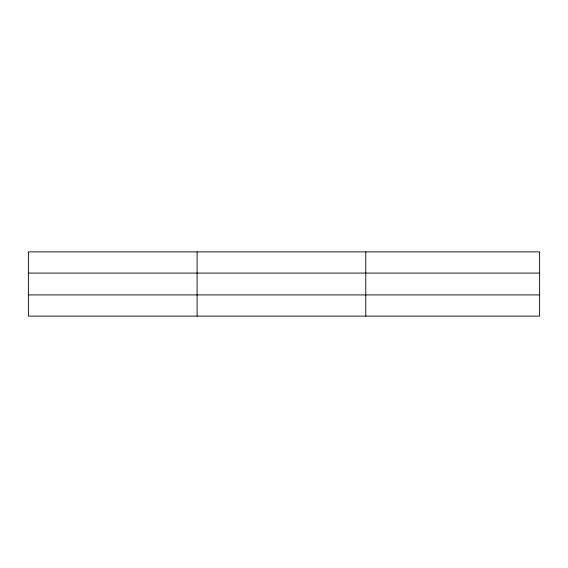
<?xml version="1.0" encoding="UTF-8"?>
<svg xmlns="http://www.w3.org/2000/svg" width="568" height="568" viewBox="0 0 568 568"><rect width="100%" height="100%" fill="white"/><g stroke="black" fill="none" stroke-linecap="round" stroke-linejoin="round"><path stroke-width="0.85" d="M197.096 251.88L197.096 316.12M365.792 251.88L365.792 316.12M539.6 294.92L539.6 316.12L28.4 316.12L28.4 251.88L539.6 251.88L539.6 294.92L28.4 294.92M28.4 273.08L539.6 273.08"/></g></svg>
